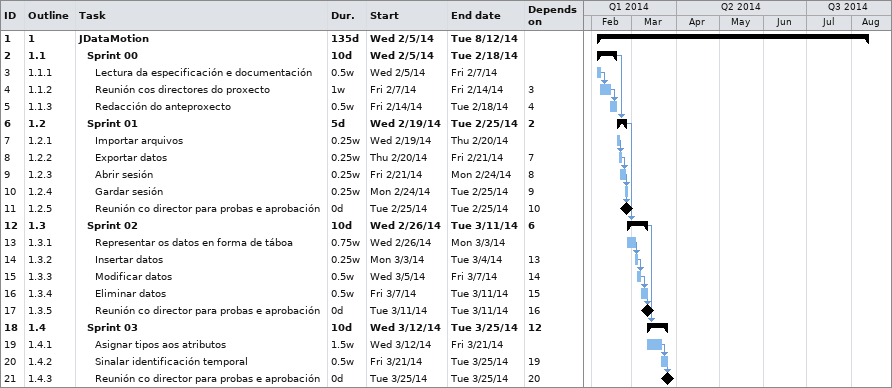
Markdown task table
| ID | WBS | Task | Duration | Start | Finish | Predecessors |
|---|---|---|---|---|---|---|
| 1 | 1 | **JDataMotion** | 135d | 2014-02-05 | 2014-08-12 |  |
| 2 | 1.1 | **Sprint 00** | 10d | 2014-02-05 | 2014-02-18 |  |
| 3 | 1.1.1 | Lectura da especificación e documentación | 0.5w | 2014-02-05 | 2014-02-07 |  |
| 4 | 1.1.2 | Reunión cos directores do proxecto | 1w | 2014-02-07 | 2014-02-14 | 3 |
| 5 | 1.1.3 | Redacción do anteproxecto | 0.5w | 2014-02-14 | 2014-02-18 | 4 |
| 6 | 1.2 | **Sprint 01** | 5d | 2014-02-19 | 2014-02-25 | 2 |
| 7 | 1.2.1 | Importar arquivos | 0.25w | 2014-02-19 | 2014-02-20 |  |
| 8 | 1.2.2 | Exportar datos | 0.25w | 2014-02-20 | 2014-02-21 | 7 |
| 9 | 1.2.3 | Abrir sesión | 0.25w | 2014-02-21 | 2014-02-24 | 8 |
| 10 | 1.2.4 | Gardar sesión | 0.25w | 2014-02-24 | 2014-02-25 | 9 |
| 11 | 1.2.5 | Reunión co director para probas e aprobación | 0d | 2014-02-25 | 2014-02-25 | 10 |
| 12 | 1.3 | **Sprint 02** | 10d | 2014-02-26 | 2014-03-11 | 6 |
| 13 | 1.3.1 | Representar os datos en forma de táboa | 0.75w | 2014-02-26 | 2014-03-03 |  |
| 14 | 1.3.2 | Insertar datos | 0.25w | 2014-03-03 | 2014-03-04 | 13 |
| 15 | 1.3.3 | Modificar datos | 0.5w | 2014-03-05 | 2014-03-07 | 14 |
| 16 | 1.3.4 | Eliminar datos | 0.5w | 2014-03-07 | 2014-03-11 | 15 |
| 17 | 1.3.5 | Reunión co director para probas e aprobación | 0d | 2014-03-11 | 2014-03-11 | 16 |
| 18 | 1.4 | **Sprint 03** | 10d | 2014-03-12 | 2014-03-25 | 12 |
| 19 | 1.4.1 | Asignar tipos aos atributos | 1.5w | 2014-03-12 | 2014-03-21 |  |
| 20 | 1.4.2 | Sinalar identificación temporal | 0.5w | 2014-03-21 | 2014-03-25 | 19 |
| 21 | 1.4.3 | Reunión co director para probas e aprobación | 0d | 2014-03-25 | 2014-03-25 | 20 |
